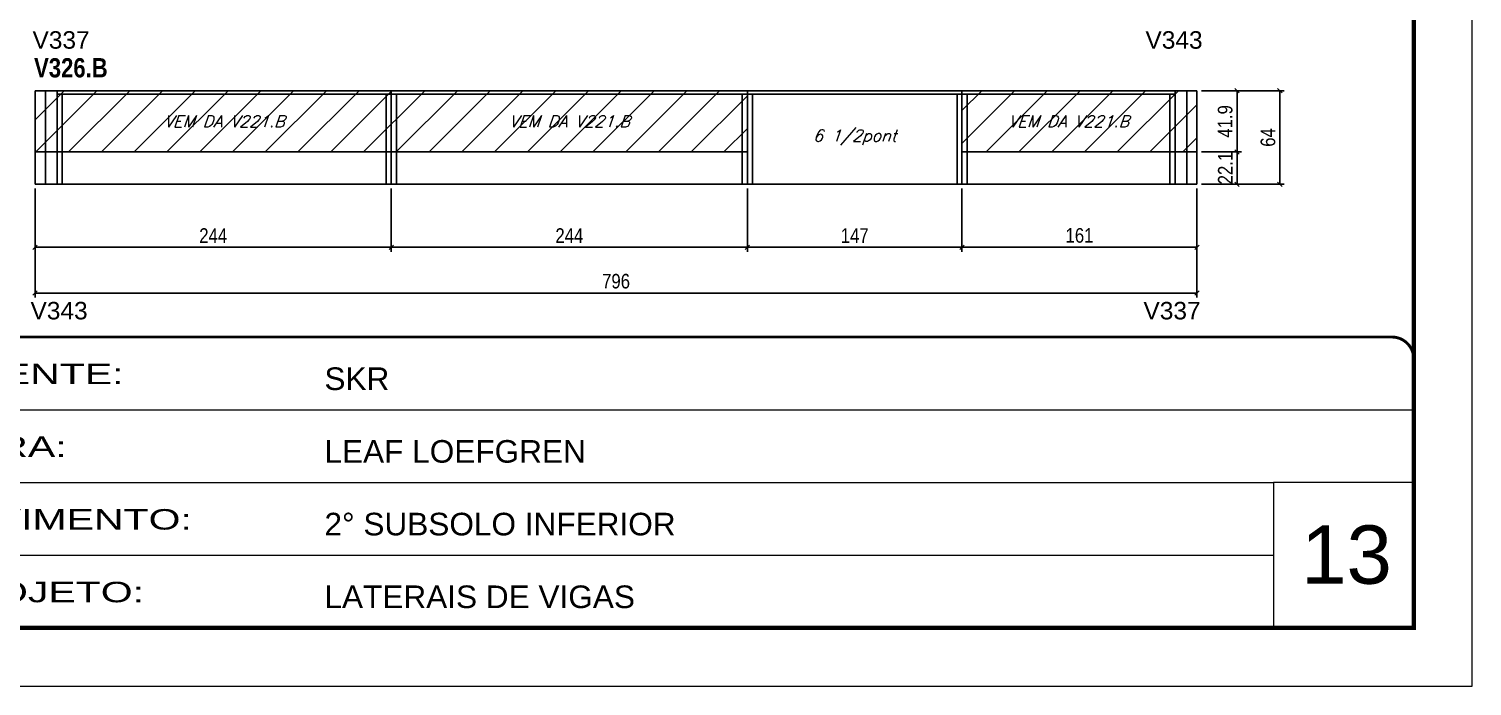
# Model space of a CAD drawing. Extents: x 3309 to 9590, y -2522 to 15424.
# Drawn here: x 3806 to 4794, y 10112 to 10563 of the extents above; entities that cross this region are included whole.
import ezdxf

# ---------------------------------------------------------------- set-up
doc = ezdxf.new("R2010")
doc.units = 0
doc.linetypes.add('CONTINUO', pattern=[0])
doc.linetypes.add('DASHED', pattern=[0.75, 0.5, -0.25])
for name, color, linetype in [('5', 5, 'Continuous'), ('COTA', 241, 'Continuous'), ('NOMENCLATURA', 7, 'Continuous'), ('Painéis', 200, 'Continuous'), ('SARR_2.2x7', 40, 'Continuous'), ('SARR_3.5x7', 81, 'Continuous'), ('texto', 7, 'Continuous')]:
    doc.layers.add(name, color=color, linetype=linetype)
for name, color, linetype, lineweight in [('CARIMBO', 255, 'Continuous', 9), ('Folhas', 255, 'Continuous', 9), ('Hachura', 251, 'Continuous', 9), ('SARRAFO DE PRESSAO', 251, 'DASHED', 9)]:
    doc.layers.add(name, color=color, linetype=linetype, lineweight=lineweight)
doc.styles.add('ARIAL', font='arial.ttf')
doc.styles.add('COTA TECNICA', font='techl___.ttf', dxfattribs={"height": 10})
doc.styles.add('Romans', font='romans.shx')
doc.styles.get("Standard").update_dxf_attribs({"font": 'arial.ttf'})
doc.styles.add('TECNICA', font='techb___.ttf', dxfattribs={"height": 10})
doc.styles.add('Tecnologia', font='')
doc.styles.get('Tecnologia').set_extended_font_data('Forgotten Futurist')
doc.dimstyles.new('PAINEL', dxfattribs={"dimtxt": 10, "dimasz": 3, "dimexe": 3, "dimexo": 3, "dimgap": 3, "dimtad": 1, "dimdec": 1, "dimzin": 12, "dimdsep": 46, "dimtxsty": 'COTA TECNICA', "dimblk1": 'OBLIQUE', "dimblk2": 'OBLIQUE', "dimsah": 1, "dimcen": 0.9, "dimclrd": 4, "dimclre": 4, "dimclrt": 240, "dimadec": 1, "dimazin": 3, "dimtfac": 1, "dimtdec": 1, "dimtmove": 0, "dimatfit": 3, "dimfxl": 1, "dimtolj": 1, "dimtzin": 12, "dimarcsym": 0})

# ---------------------------------------------------------------- blocks, each defined once
blk = doc.blocks.new('9999999999')
at = {"color": 30, "linetype": 'CONTINUO'}
for p, q in [((98564.56, 34379.64), (99583.98, 34379.64)), ((98564.56, 34329.83), (99487.98, 34329.83)), ((99583.98, 34329.83), (99487.98, 34329.83)), ((99487.98, 34329.83), (99487.98, 34230.21)), ((98564.56, 34280.02), (99487.98, 34280.02))]:
    blk.add_line(p, q, dxfattribs=at)
at = {"color": 30, "linetype": 'CONTINUO', "const_width": 2}
blk.add_lwpolyline([(99583.98, 34230.21), (99583.98, 34414.45, 0.414214), (99568.98, 34429.45), (98228.98, 34429.45, 0.414214), (98213.98, 34414.45), (98213.98, 34245.21, 0.414214), (98228.98, 34230.21), (99583.98, 34230.21)], format="xyb", dxfattribs=at)
at = {"layer": 'Folhas'}
blk.add_lwpolyline([(98138.98, 34190.21), (99623.98, 34190.21), (99623.98, 35240.21), (98138.98, 35240.21)], close=True, dxfattribs=at)
at = {"layer": 'Folhas', "color": 30, "const_width": 3}
blk.add_lwpolyline([(98213.98, 34230.21), (99583.98, 34230.21), (99583.98, 35200.21), (98213.98, 35200.21)], close=True, dxfattribs=at)
at = {"color": 7, "linetype": 'Continuous', "ltscale": 5, "style": 'ARIAL'}
for s, height, p in [('SKR', 15.483, (98837.68, 34393.13)), ('LEAF LOEFGREN', 15.4829, (98837.68, 34343.32)), ('2° SUBSOLO INFERIOR', 15.4829, (98837.68, 34293.51)), ('LATERAIS DE VIGAS', 15.4829, (98837.68, 34243.7))]:
    blk.add_text(s, height=height, dxfattribs=at).set_placement(p)
at = {"layer": 'Folhas', "color": 7, "style": 'Tecnologia', "width": 1.5}
for s, p in [('CLIENTE:', (98573.65, 34397.17)), ('OBRA:', (98573.65, 34347.31)), ('PAVIMENTO:', (98573.65, 34297.5)), ('PROJETO:', (98573.65, 34247.69))]:
    blk.add_text(s, height=14, dxfattribs=at).set_placement(p)
blk = doc.blocks.new('_Oblique')
at = {"color": 0, "linetype": 'ByBlock', "lineweight": -2}
blk.add_line((-0.5, -0.5), (0.5, 0.5), dxfattribs=at)
blk = doc.blocks.new('*D1397')
at = {"layer": 'COTA', "color": 4, "linetype": 'ByBlock', "lineweight": -2, "transparency": 16777216}
for p, q in [((4053.86, 10453.08), (4053.86, 10409.83)), ((4297.86, 10453.08), (4297.86, 10409.83)), ((4297.86, 10412.83), (4053.86, 10412.83))]:
    blk.add_line(p, q, dxfattribs=at)
at = {"layer": 'Defpoints', "color": 0, "linetype": 'ByBlock', "transparency": 16777216}
for p in [(4053.86, 10456.08), (4297.86, 10456.08), (4053.86, 10412.83)]:
    blk.add_point(p, dxfattribs=at)
at = {"layer": 'COTA', "color": 4, "linetype": 'ByBlock', "lineweight": -2, "transparency": 16777216, "xscale": 3, "yscale": 3, "zscale": 3, "rotation": 180}
blk.add_blockref('_Oblique', (4053.86, 10412.83), dxfattribs=at)
at = {"layer": 'COTA', "color": 4, "linetype": 'ByBlock', "lineweight": -2, "transparency": 16777216, "xscale": 3, "yscale": 3, "zscale": 3}
blk.add_blockref('_Oblique', (4297.86, 10412.83), dxfattribs=at)
at = {"layer": 'COTA', "color": 240, "linetype": 'ByBlock', "transparency": 16777216, "insert": (4175.86, 10420.9), "char_height": 10, "attachment_point": 5, "style": 'COTA TECNICA'}
blk.add_mtext('\\A1;244', dxfattribs=at)
blk = doc.blocks.new('*D1398')
at = {"layer": 'COTA', "color": 4, "linetype": 'ByBlock', "lineweight": -2, "transparency": 16777216}
for p, q in [((3809.86, 10453.08), (3809.86, 10409.83)), ((4053.86, 10453.08), (4053.86, 10409.83)), ((4053.86, 10412.83), (3809.86, 10412.83))]:
    blk.add_line(p, q, dxfattribs=at)
at = {"layer": 'Defpoints', "color": 0, "linetype": 'ByBlock', "transparency": 16777216}
for p in [(3809.86, 10456.08), (4053.86, 10456.08), (3809.86, 10412.83)]:
    blk.add_point(p, dxfattribs=at)
at = {"layer": 'COTA', "color": 4, "linetype": 'ByBlock', "lineweight": -2, "transparency": 16777216, "xscale": 3, "yscale": 3, "zscale": 3, "rotation": 180}
blk.add_blockref('_Oblique', (3809.86, 10412.83), dxfattribs=at)
at = {"layer": 'COTA', "color": 4, "linetype": 'ByBlock', "lineweight": -2, "transparency": 16777216, "xscale": 3, "yscale": 3, "zscale": 3}
blk.add_blockref('_Oblique', (4053.86, 10412.83), dxfattribs=at)
at = {"layer": 'COTA', "color": 240, "linetype": 'ByBlock', "transparency": 16777216, "insert": (3931.86, 10420.9), "char_height": 10, "attachment_point": 5, "style": 'COTA TECNICA'}
blk.add_mtext('\\A1;244', dxfattribs=at)
blk = doc.blocks.new('*D1399')
at = {"layer": 'COTA', "color": 4, "linetype": 'ByBlock', "lineweight": -2, "transparency": 16777216}
for p, q in [((3809.86, 10453.08), (3809.86, 10378.44)), ((4605.86, 10453.08), (4605.86, 10378.44)), ((4605.86, 10381.44), (3809.86, 10381.44))]:
    blk.add_line(p, q, dxfattribs=at)
at = {"layer": 'Defpoints', "color": 0, "linetype": 'ByBlock', "transparency": 16777216}
for p in [(3809.86, 10456.08), (4605.86, 10456.08), (3809.86, 10381.44)]:
    blk.add_point(p, dxfattribs=at)
at = {"layer": 'COTA', "color": 4, "linetype": 'ByBlock', "lineweight": -2, "transparency": 16777216, "xscale": 3, "yscale": 3, "zscale": 3, "rotation": 180}
blk.add_blockref('_Oblique', (3809.86, 10381.44), dxfattribs=at)
at = {"layer": 'COTA', "color": 4, "linetype": 'ByBlock', "lineweight": -2, "transparency": 16777216, "xscale": 3, "yscale": 3, "zscale": 3}
blk.add_blockref('_Oblique', (4605.86, 10381.44), dxfattribs=at)
at = {"layer": 'COTA', "color": 240, "linetype": 'ByBlock', "transparency": 16777216, "insert": (4207.86, 10389.57), "char_height": 10, "attachment_point": 5, "style": 'COTA TECNICA'}
blk.add_mtext('\\A1;796', dxfattribs=at)
blk = doc.blocks.new('*D1400')
at = {"layer": 'COTA', "color": 4, "lineweight": -2, "transparency": 16777216}
for p, q in [((4297.86, 10453.08), (4297.86, 10409.83)), ((4444.86, 10453.08), (4444.86, 10409.83)), ((4297.86, 10412.83), (4444.86, 10412.83))]:
    blk.add_line(p, q, dxfattribs=at)
at = {"layer": 'Defpoints', "color": 0, "transparency": 16777216}
for p in [(4297.86, 10456.08), (4444.86, 10456.08), (4444.86, 10412.83)]:
    blk.add_point(p, dxfattribs=at)
at = {"layer": 'COTA', "color": 4, "lineweight": -2, "transparency": 16777216, "xscale": 3, "yscale": 3, "zscale": 3, "rotation": 180}
blk.add_blockref('_Oblique', (4297.86, 10412.83), dxfattribs=at)
at = {"layer": 'COTA', "color": 4, "lineweight": -2, "transparency": 16777216, "xscale": 3, "yscale": 3, "zscale": 3}
blk.add_blockref('_Oblique', (4444.86, 10412.83), dxfattribs=at)
at = {"layer": 'COTA', "color": 240, "transparency": 16777216, "insert": (4371.36, 10420.9), "char_height": 10, "attachment_point": 5, "style": 'COTA TECNICA'}
blk.add_mtext('\\A1;147', dxfattribs=at)
blk = doc.blocks.new('*D1401')
at = {"layer": 'COTA', "color": 4, "lineweight": -2, "transparency": 16777216}
for p, q in [((4608.86, 10520.08), (4665.63, 10520.08)), ((4662.63, 10456.08), (4662.63, 10520.08)), ((4608.86, 10456.08), (4665.63, 10456.08))]:
    blk.add_line(p, q, dxfattribs=at)
at = {"layer": 'Defpoints', "color": 0, "transparency": 16777216}
for p in [(4605.86, 10520.08), (4662.63, 10520.08), (4605.86, 10456.08)]:
    blk.add_point(p, dxfattribs=at)
at = {"layer": 'COTA', "color": 4, "lineweight": -2, "transparency": 16777216, "xscale": 3, "yscale": 3, "zscale": 3}
for p, rotation in [((4662.63, 10520.08), 90), ((4662.63, 10456.08), 270)]:
    blk.add_blockref('_Oblique', p, dxfattribs=dict(at, rotation=rotation))
at = {"layer": 'COTA', "color": 240, "transparency": 16777216, "insert": (4654.53, 10488.08), "char_height": 10, "attachment_point": 5, "rotation": 90, "style": 'COTA TECNICA'}
blk.add_mtext('\\A1;64', dxfattribs=at)
blk = doc.blocks.new('*D1809')
at = {"layer": 'COTA', "color": 4, "lineweight": -2, "transparency": 16777216}
for p, q in [((4444.86, 10453.08), (4444.86, 10409.83)), ((4605.86, 10453.08), (4605.86, 10409.83)), ((4444.86, 10412.83), (4605.86, 10412.83))]:
    blk.add_line(p, q, dxfattribs=at)
at = {"layer": 'Defpoints', "color": 0, "transparency": 16777216}
for p in [(4444.86, 10456.08), (4605.86, 10456.08), (4605.86, 10412.83)]:
    blk.add_point(p, dxfattribs=at)
at = {"layer": 'COTA', "color": 4, "lineweight": -2, "transparency": 16777216, "xscale": 3, "yscale": 3, "zscale": 3, "rotation": 180}
blk.add_blockref('_Oblique', (4444.86, 10412.83), dxfattribs=at)
at = {"layer": 'COTA', "color": 4, "lineweight": -2, "transparency": 16777216, "xscale": 3, "yscale": 3, "zscale": 3}
blk.add_blockref('_Oblique', (4605.86, 10412.83), dxfattribs=at)
at = {"layer": 'COTA', "color": 240, "transparency": 16777216, "insert": (4525.36, 10420.93), "char_height": 10, "attachment_point": 5, "style": 'COTA TECNICA'}
blk.add_mtext('\\A1;161', dxfattribs=at)
blk = doc.blocks.new('*D1810')
at = {"layer": 'COTA', "color": 4, "lineweight": -2, "transparency": 16777216}
for p, q in [((4608.86, 10478.18), (4636.3, 10478.18)), ((4633.3, 10456.08), (4633.3, 10478.18)), ((4608.86, 10456.08), (4636.3, 10456.08))]:
    blk.add_line(p, q, dxfattribs=at)
at = {"layer": 'Defpoints', "color": 0, "transparency": 16777216}
for p in [(4605.86, 10478.18), (4633.3, 10478.18), (4605.86, 10456.08)]:
    blk.add_point(p, dxfattribs=at)
at = {"layer": 'COTA', "color": 4, "lineweight": -2, "transparency": 16777216, "xscale": 3, "yscale": 3, "zscale": 3}
for p, rotation in [((4633.3, 10478.18), 90), ((4633.3, 10456.08), 270)]:
    blk.add_blockref('_Oblique', p, dxfattribs=dict(at, rotation=rotation))
at = {"layer": 'COTA', "color": 240, "transparency": 16777216, "insert": (4625.24, 10467.13), "char_height": 10, "attachment_point": 5, "rotation": 90, "style": 'COTA TECNICA'}
blk.add_mtext('\\A1;22.1', dxfattribs=at)
blk = doc.blocks.new('*D1811')
at = {"layer": 'COTA', "color": 4, "lineweight": -2, "transparency": 16777216}
for p, q in [((4608.86, 10520.08), (4636.3, 10520.08)), ((4633.3, 10478.18), (4633.3, 10520.08)), ((4608.86, 10478.18), (4636.3, 10478.18))]:
    blk.add_line(p, q, dxfattribs=at)
at = {"layer": 'Defpoints', "color": 0, "transparency": 16777216}
for p in [(4605.86, 10520.08), (4633.3, 10520.08), (4605.86, 10478.18)]:
    blk.add_point(p, dxfattribs=at)
at = {"layer": 'COTA', "color": 4, "lineweight": -2, "transparency": 16777216, "xscale": 3, "yscale": 3, "zscale": 3}
for p, rotation in [((4633.3, 10520.08), 90), ((4633.3, 10478.18), 270)]:
    blk.add_blockref('_Oblique', p, dxfattribs=dict(at, rotation=rotation))
at = {"layer": 'COTA', "color": 240, "transparency": 16777216, "insert": (4625.2, 10499.13), "char_height": 10, "attachment_point": 5, "rotation": 90, "style": 'COTA TECNICA'}
blk.add_mtext('\\A1;41.9', dxfattribs=at)

msp = doc.modelspace()

# ---------------------------------------------------------------- hatches: boundary and pattern name
at = {"layer": 'Hachura', "linetype": 'ByBlock'}
h = msp.add_hatch(dxfattribs=at)
h.set_pattern_fill('ANSI31', color=256, scale=5)
h.paths.add_polyline_path([(4053.86, 10520.08), (3809.86, 10520.08), (3809.86, 10478.18), (4053.86, 10478.18)])
h.paths.add_polyline_path([(4297.86, 10520.08), (4053.86, 10520.08), (4053.86, 10478.18), (4297.86, 10478.18)])
h.paths.add_polyline_path([(4605.86, 10520.08), (4444.86, 10520.08), (4444.86, 10478.18), (4605.86, 10478.18)])

# ---------------------------------------------------------------- linework, layer by layer
at = {"layer": 'COTA'}
msp.add_line((4053.86, 10456.08), (4053.86, 10456.08), dxfattribs=at)
at = {"layer": 'Painéis', "linetype": 'ByBlock'}
for p, q in [((4605.86, 10520.08), (3809.86, 10520.08)), ((3809.86, 10456.08), (3809.86, 10520.08)), ((4053.86, 10456.08), (4053.86, 10520.08)), ((4297.86, 10456.08), (4297.86, 10520.08)), ((4444.86, 10456.08), (4444.86, 10520.08)), ((4605.86, 10456.08), (4605.86, 10520.08)), ((4297.86, 10478.18), (3809.86, 10478.18)), ((4605.86, 10478.18), (4444.86, 10478.18)), ((4605.86, 10456.08), (3809.86, 10456.08))]:
    msp.add_line(p, q, dxfattribs=at)
at = {"layer": 'SARR_2.2x7', "linetype": 'Continuous'}
for p, q in [((3816.86, 10478.18), (3816.86, 10520.08)), ((4053.86, 10517.88), (3824.86, 10517.88)), ((4297.86, 10517.88), (4053.86, 10517.88)), ((4444.86, 10517.88), (4297.86, 10517.88)), ((4590.86, 10517.88), (4444.86, 10517.88)), ((4598.86, 10478.18), (4598.86, 10520.08)), ((3816.86, 10456.08), (3816.86, 10478.18)), ((4598.86, 10456.08), (4598.86, 10478.18))]:
    msp.add_line(p, q, dxfattribs=at)
at = {"layer": 'SARR_3.5x7'}
for p, q in [((3824.86, 10520.08), (3824.86, 10456.08)), ((3828.36, 10517.88), (3828.36, 10456.08)), ((4050.36, 10517.88), (4050.36, 10456.08)), ((4053.86, 10517.88), (4053.86, 10456.08)), ((4057.36, 10517.88), (4057.36, 10456.08)), ((4294.36, 10517.88), (4294.36, 10456.08)), ((4301.36, 10517.88), (4301.36, 10456.08)), ((4441.62, 10517.88), (4441.62, 10456.08)), ((4448.36, 10517.88), (4448.36, 10456.08)), ((4587.36, 10517.88), (4587.36, 10456.08)), ((4590.86, 10520.08), (4590.86, 10456.08))]:
    msp.add_line(p, q, dxfattribs=at)

# ---------------------------------------------------------------- block references
at = {"layer": 'SARRAFO DE PRESSAO', "color": 6, "linetype": 'ByBlock'}
msp.add_blockref('9999999999', (-94829.61, -24078.07), dxfattribs=at)

# ---------------------------------------------------------------- texts
at = {"layer": '5', "linetype": 'Continuous'}
for s, rotation, p in [('V337', 0.00004, (3808.06, 10548.93)), ('V343', 0.00004, (4570.56, 10548.93)), ('V343', 359.99996, (3806.69, 10363.43)), ('V337', 359.99996, (4569.19, 10363.43))]:
    msp.add_text(s, height=12, rotation=rotation, dxfattribs=at).set_placement(p)
at = {"layer": 'CARIMBO', "style": 'ARIAL'}
msp.add_text('13', height=40, dxfattribs=at).set_placement((4677.23, 10182.28))
at = {"layer": 'NOMENCLATURA', "style": 'TECNICA'}
msp.add_text('V326.B', height=13.2, dxfattribs=at).set_placement((3809.14, 10529.27))
at = {"layer": 'texto', "color": 2, "char_height": 8, "attachment_point": 5, "style": 'Romans'}
for s, insert in [('{\\Q19;\\C256;VEM DA V221.B}', (3939.36, 10499.13)), ('{\\Q19;\\C256;VEM DA V221.B}', (4175.86, 10499.13)), ('{\\Q19;\\C256;VEM DA V221.B}', (4517.86, 10499.13)), ('{\\Q19;\\C256;6 1/2pont}', (4371.36, 10488.08))]:
    msp.add_mtext(s, dxfattribs=dict(at, insert=insert))

# ---------------------------------------------------------------- dimensions: what is measured, and where the dimension line sits
at = {"layer": 'COTA'}
for base, p1, picture, middle in [((4662.63, 10520.08), (4605.86, 10456.08), '*D1401', (4654.53, 10488.08)), ((4633.3, 10520.08), (4605.86, 10478.18), '*D1811', (4625.2, 10499.13))]:
    dim = msp.add_linear_dim(base=base, p1=p1, p2=(4605.86, 10520.08), angle=90, dimstyle='PAINEL', dxfattribs=at)
    dim.commit()
    dim.dimension.update_dxf_attribs({"geometry": picture, "text_midpoint": middle})
dim = msp.add_linear_dim(base=(4633.3, 10478.18), p1=(4605.86, 10456.08), p2=(4605.86, 10478.18), angle=90, dimstyle='PAINEL', dxfattribs=at)
dim.commit()
dim.dimension.update_dxf_attribs({"geometry": '*D1810', "text_midpoint": (4633.3, 10467.13), "dimtype": 160})
at = {"layer": 'COTA', "linetype": 'ByBlock'}
dim = msp.add_linear_dim(base=(3809.86, 10412.83), p1=(4053.86, 10456.08), p2=(3809.86, 10456.08), angle=180, dimstyle='PAINEL', override={"dimtmove": 1}, dxfattribs=at)
dim.commit()
dim.dimension.update_dxf_attribs({"geometry": '*D1398', "text_midpoint": (3931.86, 10420.9)})
for base, p1, p2, picture, middle in [((3809.86, 10381.44), (4605.86, 10456.08), (3809.86, 10456.08), '*D1399', (4207.86, 10389.57)), ((4053.86, 10412.83), (4297.86, 10456.08), (4053.86, 10456.08), '*D1397', (4175.86, 10420.9))]:
    dim = msp.add_linear_dim(base=base, p1=p1, p2=p2, angle=180, dimstyle='PAINEL', dxfattribs=at)
    dim.commit()
    dim.dimension.update_dxf_attribs({"geometry": picture, "text_midpoint": middle})
at = {"layer": 'COTA'}
for base, p1, p2, picture, middle in [((4444.86, 10412.83), (4297.86, 10456.08), (4444.86, 10456.08), '*D1400', (4371.36, 10420.9)), ((4605.86, 10412.83), (4444.86, 10456.08), (4605.86, 10456.08), '*D1809', (4525.36, 10420.93))]:
    dim = msp.add_linear_dim(base=base, p1=p1, p2=p2, dimstyle='PAINEL', dxfattribs=at)
    dim.commit()
    dim.dimension.update_dxf_attribs({"geometry": picture, "text_midpoint": middle})

doc.saveas('drawing.dxf')
